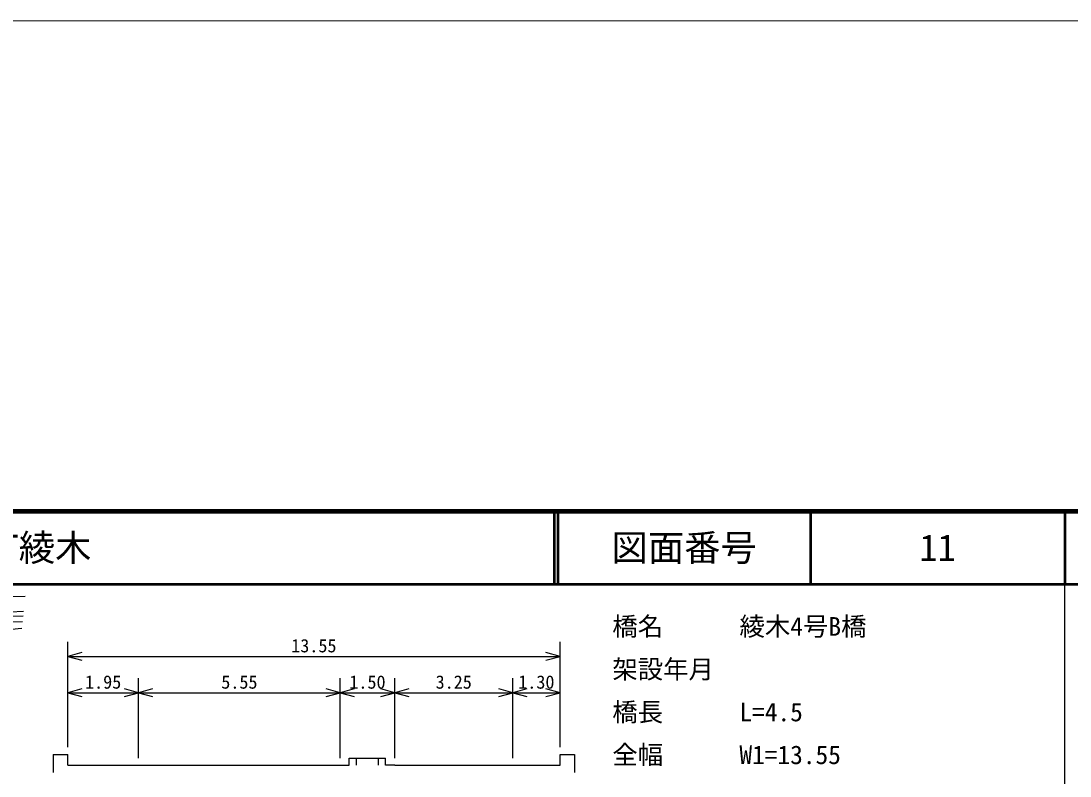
# Model space of a CAD drawing. Units: millimetres on the paper, enlarged 1000 times, with parts at other scales. Extents: x 0 to 700000, y -47500 to 447500.
# Drawn here: x 435335 to 579728, y 343572 to 447500 of the extents above; entities that cross this region are included whole.
import ezdxf
from ezdxf.enums import TextEntityAlignment as Align

# ---------------------------------------------------------------- set-up
doc = ezdxf.new("R2010")
doc.units = ezdxf.units.MM
doc.header["$LTSCALE"] = 1000
for name, color, linetype, lineweight in [('作業レイヤ1', 7, 'Continuous', 13), ('作業ﾚｲﾔ1', 7, 'Continuous', 25), ('作業ﾚｲﾔ3', 7, 'Continuous', 25)]:
    doc.layers.add(name, color=color, linetype=linetype, lineweight=lineweight)
doc.styles.add('ＭＳ ゴシック', font='')
doc.styles.get('ＭＳ ゴシック').set_extended_font_data('MS Gothic')

msp = doc.modelspace()

# ---------------------------------------------------------------- linework, layer by layer
at = {"layer": '作業レイヤ1'}
msp.add_lwpolyline([(0, -47500), (700000, -47500), (700000, 447500), (0, 447500)], close=True, dxfattribs=at)
at = {"layer": '作業ﾚｲﾔ1', "lineweight": 140}
msp.add_line((680000, 380000), (40000, 380000), dxfattribs=at)
at = {"layer": '作業ﾚｲﾔ1', "lineweight": 50}
for p, q in [((508747, 380000), (508747, 370000)), ((509247, 380000), (509247, 370000)), ((543997, 380000), (543997, 370000)), ((579000, 380000), (579000, 370000)), ((40000, 370000), (680000, 370000))]:
    msp.add_line(p, q, dxfattribs=at)
at = {"layer": '作業ﾚｲﾔ1'}
for p, q in [((579000, 20000), (579000, 370000)), ((435912, 368298), (434038, 368220)), ((435688, 366199), (430633, 365952))]:
    msp.add_line(p, q, dxfattribs=at)
for points in [[(435622, 365584), (432796, 365470), (430575, 365401)], [(426029, 362903), (426919, 363010), (434968, 363895), (435446, 363932)], [(435540, 364811), (433921, 364741), (429637, 364363)]]:
    msp.add_lwpolyline(points, dxfattribs=at)
at = {"layer": '作業ﾚｲﾔ3'}
for p, q in [((441778, 347544), (441778, 362044)), ((509528, 347544), (509528, 362044)), ((443710, 360562), (441778, 360044)), ((441778, 360044), (509528, 360044)), ((441778, 360044), (443710, 359527)), ((509528, 360044), (507596, 360562)), ((507596, 359527), (509528, 360044)), ((451528, 346044), (451528, 357044)), ((479278, 346044), (479278, 357044)), ((486778, 346044), (486778, 357044)), ((503028, 346044), (503028, 357044)), ((443710, 355562), (441778, 355044)), ((451528, 355044), (449596, 355562)), ((453460, 355562), (451528, 355044)), ((479278, 355044), (477346, 355562)), ((481210, 355562), (479278, 355044)), ((486778, 355044), (484846, 355562)), ((488710, 355562), (486778, 355044)), ((503028, 355044), (501096, 355562)), ((504960, 355562), (503028, 355044)), ((509528, 355044), (507596, 355562)), ((441778, 355044), (451528, 355044)), ((441778, 355044), (443710, 354527)), ((449596, 354527), (451528, 355044)), ((451528, 355044), (479278, 355044)), ((451528, 355044), (453460, 354527)), ((477346, 354527), (479278, 355044)), ((479278, 355044), (486778, 355044)), ((479278, 355044), (481210, 354527)), ((484846, 354527), (486778, 355044)), ((486778, 355044), (503028, 355044)), ((486778, 355044), (488710, 354527)), ((501096, 354527), (503028, 355044)), ((503028, 355044), (509528, 355044)), ((503028, 355044), (504960, 354527)), ((507596, 354527), (509528, 355044)), ((439778, 346544), (441778, 346544)), ((439778, 346544), (439778, 344044)), ((441778, 345044), (441778, 346544)), ((480528, 345044), (480528, 346044)), ((480528, 346044), (481528, 346044)), ((481528, 345044), (481528, 346044)), ((481528, 346044), (484528, 346044)), ((484528, 345044), (484528, 346044)), ((484528, 346044), (485528, 346044)), ((485528, 345044), (485528, 346044)), ((509528, 345044), (509528, 346544)), ((509528, 346544), (511528, 346544)), ((511528, 346544), (511528, 344044)), ((441778, 345044), (451528, 345044)), ((451528, 345044), (479278, 345044)), ((479278, 345044), (480528, 345044)), ((486778, 345044), (485528, 345044)), ((486778, 345044), (503028, 345044)), ((503028, 345044), (509528, 345044))]:
    msp.add_line(p, q, dxfattribs=at)

# ---------------------------------------------------------------- texts
at = {"layer": '作業ﾚｲﾔ1', "style": 'ＭＳ ゴシック'}
msp.add_text('美祢市美東町綾木', height=3666, dxfattribs=at).set_placement((405024, 375000), align=Align.MIDDLE_LEFT)
for s, p in [('図面番号', (526622, 375000)), ('11', (561497, 375000))]:
    msp.add_text(s, height=3666, dxfattribs=at).set_placement(p, align=Align.MIDDLE_CENTER)
at = {"layer": '作業ﾚｲﾔ3', "style": 'ＭＳ ゴシック'}
for s, height, p in [('橋名\u3000\u3000\u3000綾木4号B橋', 2566, (516725, 362112)), ('13.55', 1833, (472528, 360044)), ('架設年月\u3000', 2566, (516725, 356221)), ('1.95', 1833, (444153, 355044)), ('5.55', 1833, (462903, 355044)), ('1.50', 1833, (480528, 355044)), ('3.25', 1833, (492403, 355044)), ('1.30', 1833, (503778, 355044)), ('橋長\u3000\u3000\u3000L=4.5', 2566, (516725, 350330)), ('全幅\u3000\u3000\u3000W1=13.55', 2566, (516725, 344439))]:
    msp.add_text(s, height=height, dxfattribs=at).set_placement(p, align=Align.BOTTOM_LEFT)

doc.saveas('drawing.dxf')
